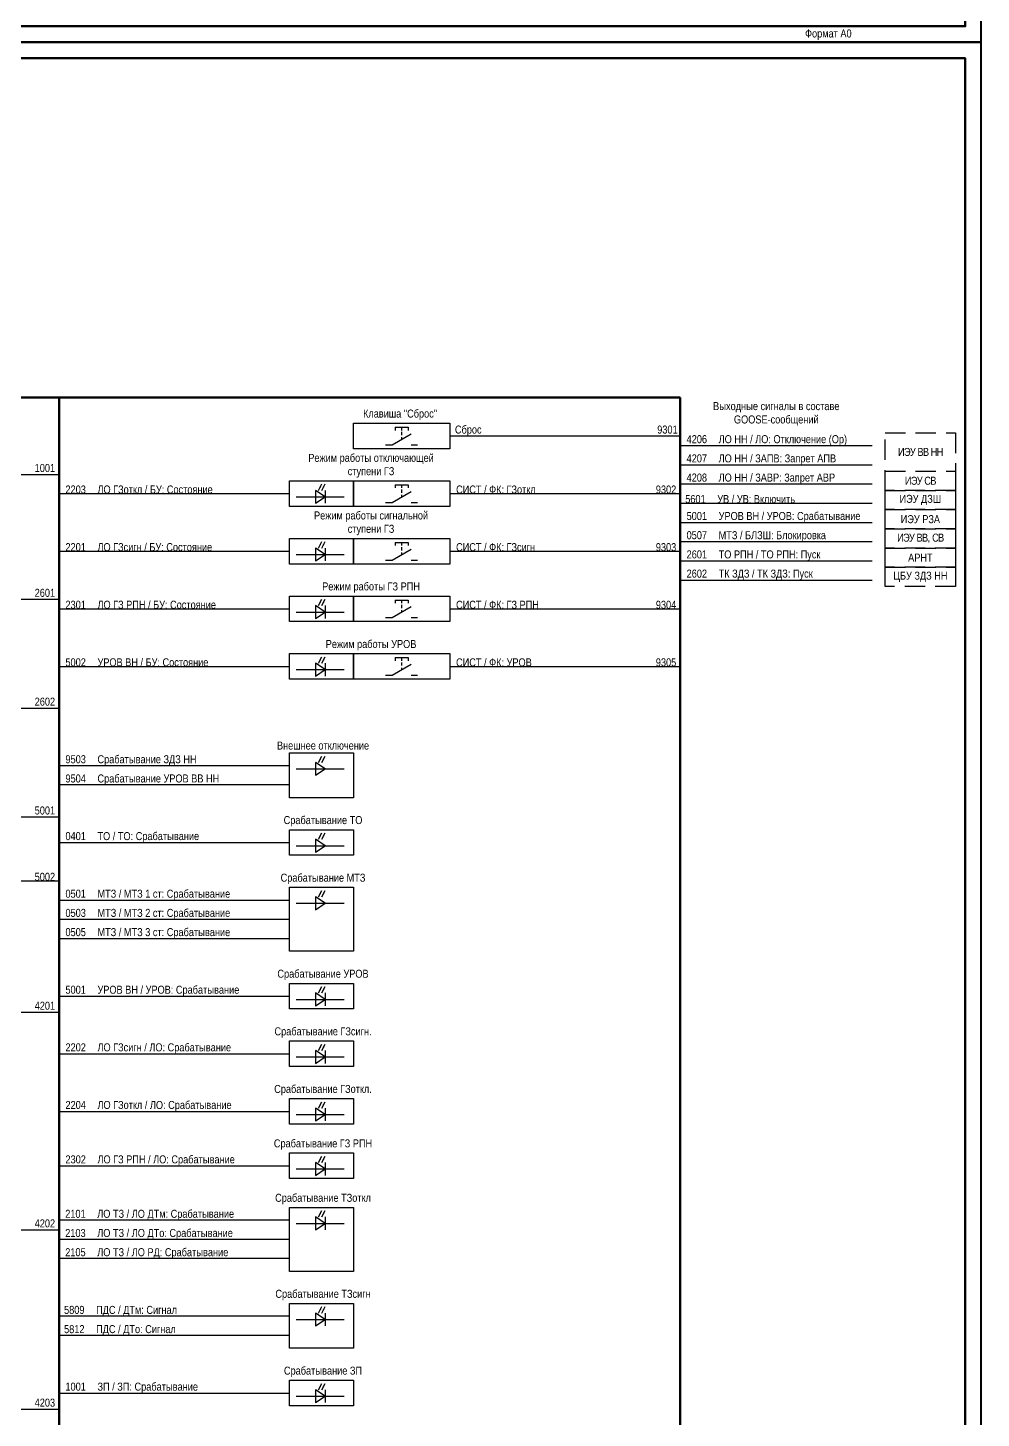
# Model space of a CAD drawing. Header units: millimetres. Extents: x 2179 to 12176, y -20554 to -12004.
# Drawn here: x 11581.2 to 11879, y -18213.9 to -17779.5 of the extents above; entities that cross this region are included whole.
import ezdxf
from ezdxf.enums import TextEntityAlignment as Align

# ---------------------------------------------------------------- set-up
doc = ezdxf.new("R2010")
doc.units = ezdxf.units.MM
doc.linetypes.add('HIDDEN2', pattern=[4.7625, 3.175, -1.5875])
doc.linetypes.add('штриховая2', pattern=[9.525, 6.35, -3.175])
for name, color, linetype, lineweight in [('GOOSE', 224, 'Continuous', 30), ('MMS', 190, 'Continuous', 30), ('Внутренняя шина', 4, 'Continuous', 70), ('Линии связи', 75, 'Continuous', 30), ('Основная', 7, 'Continuous', 30), ('Основная сплошная', 7, 'Continuous', 30), ('Сигналы внутр.', 13, 'Continuous', 30)]:
    doc.layers.add(name, color=color, linetype=linetype, lineweight=lineweight)
doc.layers.add('Рамка внешняя', color=8, linetype='Continuous', lineweight=40, plot=False)
doc.styles.add('2.5_Gost_RD', font='ARIALN.TTF', dxfattribs={"height": 2.5})
doc.styles.add('Narrow', font='ARIALN.TTF')
doc.styles.add('Табл дан', font='ARIALN.TTF')

# ---------------------------------------------------------------- blocks, each defined once
blk = doc.blocks.new('*U15')
blk.add_lwpolyline([(0, 0), (1189, 0), (1189, 841), (0, 841)], close=True)
at = {"lineweight": 50}
blk.add_lwpolyline([(20, 836), (1184, 836), (1184, 5), (20, 5)], close=True, dxfattribs=at)
at = {"style": '2.5_Gost_RD', "flags": 8}
blk.add_attdef('ФОРМАТ', text='', height=2.5, dxfattribs=at).set_placement((1134, 4), align=Align.TOP_LEFT)

msp = doc.modelspace()

# ---------------------------------------------------------------- linework, layer by layer
at = {"layer": 'Внутренняя шина'}
for points in [[(11071, -17895), (11785, -17895)], [(11591, -18393), (11591, -17895)], [(11785, -18393), (11785, -17895)]]:
    msp.add_lwpolyline(points, dxfattribs=at)
at = {"layer": 'Линии связи'}
for points in [[(11713, -17907), (11785, -17907)], [(11785, -17910), (11845, -17910)], [(11785, -17916), (11845, -17916)], [(11496, -17919), (11591, -17919)], [(11785, -17922), (11845, -17922)], [(11591, -17925), (11663, -17925)], [(11713, -17925), (11785, -17925)], [(11785, -17928), (11845, -17928)], [(11785, -17934), (11845, -17934)], [(11591, -17943), (11663, -17943)], [(11713, -17943), (11785, -17943)], [(11785, -17940), (11845, -17940)], [(11785, -17946), (11845, -17946)], [(11785, -17952), (11845, -17952)], [(11496, -17958), (11591, -17958)], [(11591, -17961), (11663, -17961)], [(11713, -17961), (11785, -17961)], [(11591, -17979), (11663, -17979)], [(11713, -17979), (11785, -17979)], [(11496, -17992), (11591, -17992)], [(11496, -18026), (11591, -18026)], [(11591, -18034), (11663, -18034)], [(11496, -18046), (11591, -18046)], [(11591, -18052), (11663, -18052)], [(11591, -18058), (11663, -18058)], [(11591, -18064), (11663, -18064)], [(11591, -18082), (11663, -18082)], [(11496, -18087), (11591, -18087)], [(11591, -18100), (11663, -18100)], [(11591, -18118), (11663, -18118)], [(11591, -18135), (11663, -18135)], [(11663, -18152), (11591, -18152)], [(11496, -18155), (11591, -18155)], [(11663, -18158), (11591, -18158)], [(11663, -18164), (11591, -18164)], [(11663, -18182), (11591, -18182)], [(11663, -18188), (11591, -18188)], [(11591, -18206), (11663, -18206)], [(11496, -18211), (11591, -18211)]]:
    msp.add_lwpolyline(points, dxfattribs=at)
at = {"layer": 'Линии связи', "ltscale": 0.5}
for points in [[(11663, -18010), (11591, -18010)], [(11663, -18016), (11591, -18016)]]:
    msp.add_lwpolyline(points, dxfattribs=at)
at = {"layer": 'Основная'}
for points in [[(11683, -17903), (11713, -17903), (11713, -17911), (11683, -17911)], [(11663, -17921), (11683, -17921), (11683, -17929), (11663, -17929)], [(11683, -17921), (11713, -17921), (11713, -17929), (11683, -17929)], [(11663, -17939), (11683, -17939), (11683, -17947), (11663, -17947)], [(11683, -17939), (11713, -17939), (11713, -17947), (11683, -17947)], [(11663, -17957), (11683, -17957), (11683, -17965), (11663, -17965)], [(11683, -17957), (11713, -17957), (11713, -17965), (11683, -17965)], [(11663, -17975), (11683, -17975), (11683, -17983), (11663, -17983)], [(11683, -17975), (11713, -17975), (11713, -17983), (11683, -17983)], [(11663, -18006), (11683, -18006), (11683, -18020), (11663, -18020)], [(11663, -18030), (11683, -18030), (11683, -18038), (11663, -18038)], [(11663, -18048), (11683, -18048), (11683, -18068), (11663, -18068)], [(11663, -18078), (11683, -18078), (11683, -18086), (11663, -18086)], [(11663, -18096), (11683, -18096), (11683, -18104), (11663, -18104)], [(11663, -18114), (11683, -18114), (11683, -18122), (11663, -18122)], [(11663, -18131), (11683, -18131), (11683, -18139), (11663, -18139)], [(11663, -18148), (11683, -18148), (11683, -18168), (11663, -18168)], [(11663, -18178), (11683, -18178), (11683, -18192), (11663, -18192)], [(11663, -18202), (11683, -18202), (11683, -18210), (11663, -18210)]]:
    msp.add_lwpolyline(points, close=True, dxfattribs=at)
at = {"layer": 'Основная сплошная', "color": 0}
for p, q in [((11696, -17904.25), (11698, -17904.25)), ((11698, -17904.25), (11700, -17904.25)), ((11695, -17909.75), (11701, -17906.32)), ((11693, -17909.75), (11695, -17909.75)), ((11701, -17909.75), (11703, -17909.75)), ((11696, -17922.25), (11698, -17922.25)), ((11698, -17922.25), (11700, -17922.25)), ((11695, -17927.75), (11701, -17924.32)), ((11693, -17927.75), (11695, -17927.75)), ((11701, -17927.75), (11703, -17927.75)), ((11695, -17945.75), (11701, -17942.32)), ((11696, -17940.25), (11698, -17940.25)), ((11698, -17940.25), (11700, -17940.25)), ((11693, -17945.75), (11695, -17945.75)), ((11701, -17945.75), (11703, -17945.75)), ((11695, -17963.75), (11701, -17960.32)), ((11696, -17958.25), (11698, -17958.25)), ((11698, -17958.25), (11700, -17958.25)), ((11693, -17963.75), (11695, -17963.75)), ((11701, -17963.75), (11703, -17963.75)), ((11695, -17981.75), (11701, -17978.32)), ((11696, -17976.25), (11698, -17976.25)), ((11698, -17976.25), (11700, -17976.25)), ((11693, -17981.75), (11695, -17981.75)), ((11701, -17981.75), (11703, -17981.75))]:
    msp.add_line(p, q, dxfattribs=at)
at = {"layer": 'Основная сплошная', "ltscale": 0.35}
for p, q in [((11696, -17904.25), (11696, -17905.25)), ((11698, -17904.25), (11698, -17905.25)), ((11700, -17904.25), (11700, -17905.25)), ((11698, -17905.75), (11698, -17906.75)), ((11696, -17922.25), (11696, -17923.25)), ((11698, -17922.25), (11698, -17923.25)), ((11700, -17922.25), (11700, -17923.25)), ((11698, -17923.75), (11698, -17924.75)), ((11696, -17940.25), (11696, -17941.25)), ((11698, -17940.25), (11698, -17941.25)), ((11698, -17941.75), (11698, -17942.75)), ((11700, -17940.25), (11700, -17941.25)), ((11696, -17958.25), (11696, -17959.25)), ((11698, -17958.25), (11698, -17959.25)), ((11698, -17959.75), (11698, -17960.75)), ((11700, -17958.25), (11700, -17959.25)), ((11696, -17976.25), (11696, -17977.25)), ((11698, -17976.25), (11698, -17977.25)), ((11698, -17977.75), (11698, -17978.75)), ((11700, -17976.25), (11700, -17977.25))]:
    msp.add_line(p, q, dxfattribs=at)
at = {"layer": 'Основная сплошная', "color": 0, "linetype": 'HIDDEN2', "ltscale": 0.5}
for p, q in [((11698, -17907.39), (11698, -17908.04)), ((11698, -17925.39), (11698, -17926.04)), ((11698, -17943.39), (11698, -17944.04)), ((11698, -17961.39), (11698, -17962.04)), ((11698, -17979.39), (11698, -17980.04))]:
    msp.add_line(p, q, dxfattribs=at)
at = {"layer": 'Основная сплошная', "linetype": 'штриховая2'}
for points in [[(11871, -17924), (11849, -17924), (11849, -17906), (11871, -17906)], [(11871, -17924), (11849, -17924), (11849, -17918), (11871, -17918)], [(11871, -17930), (11849, -17930), (11849, -17924), (11871, -17924)], [(11871, -17936), (11849, -17936), (11849, -17930), (11871, -17930)], [(11871, -17942), (11849, -17942), (11849, -17936), (11871, -17936)], [(11871, -17948), (11849, -17948), (11849, -17942), (11871, -17942)], [(11871, -17954), (11849, -17954), (11849, -17948), (11871, -17948)]]:
    msp.add_lwpolyline(points, close=True, dxfattribs=at)
at = {"layer": 'Основная сплошная'}
for points in [[(11672.06, -17924), (11673.06, -17922)], [(11673.06, -17924), (11674.06, -17922)], [(11665.06, -17926), (11680.06, -17926)], [(11671.06, -17924), (11671.06, -17928), (11674.06, -17926), (11671.06, -17924)], [(11674.06, -17924), (11674.06, -17928)], [(11671.06, -17942), (11671.06, -17946), (11674.06, -17944), (11671.06, -17942)], [(11672.06, -17942), (11673.06, -17940)], [(11673.06, -17942), (11674.06, -17940)], [(11674.06, -17942), (11674.06, -17946)], [(11665.06, -17944), (11680.06, -17944)], [(11671.06, -17960), (11671.06, -17964), (11674.06, -17962), (11671.06, -17960)], [(11672.06, -17960), (11673.06, -17958)], [(11673.06, -17960), (11674.06, -17958)], [(11674.06, -17960), (11674.06, -17964)], [(11665.06, -17962), (11680.06, -17962)], [(11671.06, -17978), (11671.06, -17982), (11674.06, -17980), (11671.06, -17978)], [(11672.06, -17978), (11673.06, -17976)], [(11673.06, -17978), (11674.06, -17976)], [(11674.06, -17978), (11674.06, -17982)], [(11665.06, -17980), (11680.06, -17980)], [(11671.06, -18009), (11671.06, -18013), (11674.06, -18011), (11671.06, -18009)], [(11672.06, -18009), (11673.06, -18007)], [(11673.06, -18009), (11674.06, -18007)], [(11665.06, -18011), (11680.06, -18011)], [(11665.06, -18035), (11680.06, -18035)], [(11671.06, -18033), (11671.06, -18037), (11674.06, -18035), (11671.06, -18033)], [(11672.06, -18033), (11673.06, -18031)], [(11673.06, -18033), (11674.06, -18031)], [(11671.06, -18051), (11671.06, -18055), (11674.06, -18053), (11671.06, -18051)], [(11672.06, -18051), (11673.06, -18049)], [(11673.06, -18051), (11674.06, -18049)], [(11665.06, -18053), (11680.06, -18053)], [(11671.06, -18081), (11671.06, -18085), (11674.06, -18083), (11671.06, -18081)], [(11672.06, -18081), (11673.06, -18079)], [(11673.06, -18081), (11674.06, -18079)], [(11674.06, -18081), (11674.06, -18085)], [(11665.06, -18083), (11680.06, -18083)], [(11671.06, -18099), (11671.06, -18103), (11674.06, -18101), (11671.06, -18099)], [(11672.06, -18099), (11673.06, -18097)], [(11673.06, -18099), (11674.06, -18097)], [(11674.06, -18099), (11674.06, -18103)], [(11665.06, -18101), (11680.06, -18101)], [(11671.06, -18117), (11671.06, -18121), (11674.06, -18119), (11671.06, -18117)], [(11672.06, -18117), (11673.06, -18115)], [(11673.06, -18117), (11674.06, -18115)], [(11674.06, -18117), (11674.06, -18121)], [(11665.06, -18119), (11680.06, -18119)], [(11671.06, -18134), (11671.06, -18138), (11674.06, -18136), (11671.06, -18134)], [(11672.06, -18134), (11673.06, -18132)], [(11673.06, -18134), (11674.06, -18132)], [(11674.06, -18134), (11674.06, -18138)], [(11665.06, -18136), (11680.06, -18136)], [(11671.06, -18151), (11671.06, -18155), (11674.06, -18153), (11671.06, -18151)], [(11672.06, -18151), (11673.06, -18149)], [(11673.06, -18151), (11674.06, -18149)], [(11674.06, -18151), (11674.06, -18155)], [(11665.06, -18153), (11680.06, -18153)], [(11671.06, -18181), (11671.06, -18185), (11674.06, -18183), (11671.06, -18181)], [(11672.06, -18181), (11673.06, -18179)], [(11673.06, -18181), (11674.06, -18179)], [(11674.06, -18181), (11674.06, -18185)], [(11665.06, -18183), (11680.06, -18183)], [(11672.06, -18205), (11673.06, -18203)], [(11673.06, -18205), (11674.06, -18203)], [(11665.06, -18207), (11680.06, -18207)], [(11671.06, -18205), (11671.06, -18209), (11674.06, -18207), (11671.06, -18205)], [(11674.06, -18205), (11674.06, -18209)]]:
    msp.add_lwpolyline(points, dxfattribs=at)
for points in [[(11672.56, -17923, 0.5, 0, 0), (11673.06, -17922, 0, 0, 0)], [(11673.56, -17923, 0.5, 0, 0), (11674.06, -17922, 0, 0, 0)], [(11672.56, -17941, 0.5, 0, 0), (11673.06, -17940, 0, 0, 0)], [(11673.56, -17941, 0.5, 0, 0), (11674.06, -17940, 0, 0, 0)], [(11672.56, -17959, 0.5, 0, 0), (11673.06, -17958, 0, 0, 0)], [(11673.56, -17959, 0.5, 0, 0), (11674.06, -17958, 0, 0, 0)], [(11672.56, -17977, 0.5, 0, 0), (11673.06, -17976, 0, 0, 0)], [(11673.56, -17977, 0.5, 0, 0), (11674.06, -17976, 0, 0, 0)], [(11672.56, -18008, 0.5, 0, 0), (11673.06, -18007, 0, 0, 0)], [(11673.56, -18008, 0.5, 0, 0), (11674.06, -18007, 0, 0, 0)], [(11672.56, -18032, 0.5, 0, 0), (11673.06, -18031, 0, 0, 0)], [(11673.56, -18032, 0.5, 0, 0), (11674.06, -18031, 0, 0, 0)], [(11672.56, -18050, 0.5, 0, 0), (11673.06, -18049, 0, 0, 0)], [(11673.56, -18050, 0.5, 0, 0), (11674.06, -18049, 0, 0, 0)], [(11672.56, -18080, 0.5, 0, 0), (11673.06, -18079, 0, 0, 0)], [(11673.56, -18080, 0.5, 0, 0), (11674.06, -18079, 0, 0, 0)], [(11672.56, -18098, 0.5, 0, 0), (11673.06, -18097, 0, 0, 0)], [(11673.56, -18098, 0.5, 0, 0), (11674.06, -18097, 0, 0, 0)], [(11672.56, -18116, 0.5, 0, 0), (11673.06, -18115, 0, 0, 0)], [(11673.56, -18116, 0.5, 0, 0), (11674.06, -18115, 0, 0, 0)], [(11672.56, -18133, 0.5, 0, 0), (11673.06, -18132, 0, 0, 0)], [(11673.56, -18133, 0.5, 0, 0), (11674.06, -18132, 0, 0, 0)], [(11672.56, -18150, 0.5, 0, 0), (11673.06, -18149, 0, 0, 0)], [(11673.56, -18150, 0.5, 0, 0), (11674.06, -18149, 0, 0, 0)], [(11672.56, -18180, 0.5, 0, 0), (11673.06, -18179, 0, 0, 0)], [(11673.56, -18180, 0.5, 0, 0), (11674.06, -18179, 0, 0, 0)], [(11672.56, -18204, 0.5, 0, 0), (11673.06, -18203, 0, 0, 0)], [(11673.56, -18204, 0.5, 0, 0), (11674.06, -18203, 0, 0, 0)]]:
    msp.add_lwpolyline(points, format="xyseb", dxfattribs=at)

# ---------------------------------------------------------------- block references
at = {"layer": 'Рамка внешняя'}
msp.add_blockref('*U15', (10690, -17784), dxfattribs=at).add_auto_attribs({'ФОРМАТ': 'Формат А0'})
msp.add_blockref('*U15', (10690, -18625), dxfattribs=at)

# ---------------------------------------------------------------- texts
at = {"layer": 'GOOSE', "char_height": 2.5, "attachment_point": 7}
for s, insert, width, style in [('4206^IЛО НН / ЛО: Отключение (Op)', (11787, -17910), 58, 'Табл дан'), ('4207^IЛО НН / ЗАПВ: Запрет АПВ', (11787, -17916), 58, 'Табл дан'), ('4208^IЛО НН / ЗАВР: Запрет АВР', (11787, -17922), 58, 'Табл дан'), ('5601^IУВ / УВ: Включить', (11786.57, -17928), 64.43, 'Табл дан'), ('5001^IУРОВ ВН / УРОВ: Срабатывание', (11787, -17934), 58, 'Табл дан'), ('0507^IМТЗ / БЛЗШ: Блокировка', (11787, -17940), 58, 'Табл дан'), ('2601^I{\\A1;ТО РПН / ТО РПН: Пуск}', (11787, -17946), 58, 'Табл дан'), ('2602^I{\\A1;ТК ЗДЗ / ТК ЗДЗ: Пуск^I}', (11787, -17952), 58, 'Табл дан'), ('9503^IСрабатывание ЗДЗ НН^I^I^I   ', (11593, -18010), 70, 'Narrow'), ('9504^IСрабатывание УРОВ ВВ НН^I^I   ', (11593, -18016), 70, 'Narrow')]:
    msp.add_mtext(s, dxfattribs=dict(at, insert=insert, width=width, style=style))
at = {"layer": 'MMS', "char_height": 2.5, "attachment_point": 7, "style": 'Narrow'}
for s, insert, width in [('Сброс^I^I^I^I^I   ^I    9301^I', (11714.64, -17907), 70.3562), ('\\pt30,40,50,60,70;СИСТ / ФК: ГЗоткл^I^I  ^I^I   9302^I', (11715, -17925.01), 70), ('СИСТ / ФК: ГЗсигн^I^I  ^I^I   9303^I', (11715, -17943.01), 70), ('СИСТ / ФК: ГЗ РПН^I^I   ^I^I   9304^I', (11715, -17961.01), 70), ('СИСТ / ФК: УРОВ^I^I^I^I   9305', (11715, -17979.01), 70)]:
    msp.add_mtext(s, dxfattribs=dict(at, insert=insert, width=width))
at = {"layer": 'Основная', "char_height": 2.5, "attachment_point": 8, "style": 'Narrow'}
for s, insert, width in [('Клавиша "Сброс"', (11697.5, -17902), 29), ('\\pt55;Выходные сигналы в составе GOOSE-сообщений', (11815, -17903.81), 60), ('Режим работы отключающей ступени ГЗ', (11688.44, -17920), 45), ('Режим работы сигнальной ступени ГЗ', (11688.44, -17938), 45), ('Режим работы ГЗ\\~РПН', (11688.44, -17956), 45), ('Режим работы УРОВ', (11688.44, -17974), 45), ('Внешнее отключение', (11673.44, -18005), 45), ('Срабатывание ТО', (11673.44, -18029), 45), ('Срабатывание МТЗ', (11673.44, -18047), 45), ('Срабатывание УРОВ', (11673.44, -18077), 45), ('Срабатывание ГЗсигн.', (11673.44, -18095), 45), ('Срабатывание ГЗоткл.', (11673.44, -18113), 45), ('Срабатывание ГЗ РПН', (11673.44, -18130), 45), ('Срабатывание ТЗоткл', (11673.44, -18147), 45), ('Срабатывание ТЗсигн', (11673.44, -18177), 45), ('Срабатывание ЗП', (11673.44, -18201), 45)]:
    msp.add_mtext(s, dxfattribs=dict(at, insert=insert, width=width))
at = {"layer": 'Основная сплошная', "char_height": 2.5, "width": 22, "attachment_point": 5, "style": 'Narrow'}
for s, insert in [('\\pt55;{\\T0.9;ИЭУ ВВ НН}', (11860, -17912)), ('\\pt55;{\\T0.9;ИЭУ СВ}', (11860, -17921)), ('\\pt55;ИЭУ ДЗШ', (11860, -17927)), ('\\pt55;ИЭУ РЗА', (11860, -17933)), ('\\pt55;{\\T0.9;ИЭУ ВВ, СВ}', (11860, -17939)), ('\\pt55;АРНТ', (11860, -17945)), ('\\pt55;ЦБУ ЗДЗ НН', (11860, -17951))]:
    msp.add_mtext(s, dxfattribs=dict(at, insert=insert))
at = {"layer": 'Сигналы внутр.', "char_height": 2.5, "attachment_point": 7}
for s, insert, width, style in [('ЗП / ЗП: Срабатывание^I^I^I   1001^I', (11521, -17919), 70, 'Табл дан'), ('2203^IЛО ГЗоткл / БУ: Состояние^I', (11593, -17925), 70, 'Narrow'), ('2201^IЛО ГЗсигн / БУ: Состояние', (11593, -17943), 48, 'Narrow'), ('\\A1;ТО РПН / ТО РПН: Пуск^I^I^I   2601^I', (11521, -17958), 70, 'Табл дан'), ('2301^IЛО ГЗ РПН / БУ: Состояние', (11593, -17961), 48, 'Narrow'), ('5002^IУРОВ ВН / БУ: Состояние^I', (11593, -17979), 70, 'Narrow'), ('\\A1;ТК ЗДЗ / ТК ЗДЗ: Пуск^I^I^I^I   2602^I', (11521, -17992), 70, 'Табл дан'), ('УРОВ ВН / УРОВ: Срабатывание^I^I   5001^I', (11521, -18026), 70, 'Табл дан'), ('0401^IТО / ТО: Срабатывание   ^I   ', (11593, -18034), 70, 'Табл дан'), ('УРОВ ВН / БУ: Состояние^I^I   ^I   5002^I', (11521, -18046), 70, 'Табл дан'), ('0501^IМТЗ / {\\A1;МТЗ 1 ст: Срабатывание}', (11593, -18052), 70, 'Narrow'), ('0503^IМТЗ / {\\A1;МТЗ 2 ст: Срабатывание}', (11593, -18058), 70, 'Narrow'), ('0505^IМТЗ / {\\A1;МТЗ 3 ст: Срабатывание}', (11593, -18064), 70, 'Narrow'), ('5001^IУРОВ ВН / УРОВ: Срабатывание', (11593, -18082), 70, 'Narrow'), ('ЛО Т / ЛО: Срабатывание^I^I   ^I   4201^I', (11521, -18087), 70, 'Табл дан'), ('2202^IЛО ГЗсигн / ЛО: Срабатывание', (11593, -18100), 70, 'Narrow'), ('2204^IЛО ГЗоткл / ЛО: Срабатывание', (11593, -18118), 70, 'Narrow'), ('2302^IЛО ГЗ РПН / ЛО: Срабатывание', (11593, -18135), 70, 'Narrow'), ('ЛО Т / ЗАПВ: Запрет АПВ (внутр)^I^I   4202', (11521, -18155), 70, 'Табл дан'), ('2101^IЛО ТЗ / {\\A1;ЛО ДТм: Срабатывание}', (11592.93, -18152), 70.0735, 'Narrow'), ('2103^IЛО ТЗ / {\\A1;ЛО ДТо: Срабатывание}', (11592.93, -18158), 70.0735, 'Narrow'), ('2105^IЛО ТЗ / {\\A1;ЛО РД: Срабатывание}', (11592.93, -18164), 70.0735, 'Narrow'), ('5809^IПДС / ДТм: Сигнал', (11592.57, -18182), 70.43, 'Табл дан'), ('5812^IПДС / ДТо: Сигнал', (11592.57, -18188), 58.43, 'Табл дан'), ('1001^IЗП / ЗП: Срабатывание^I', (11593, -18206), 70, 'Narrow'), ('ЛО Т / ЗАВР: Запрет АВР (внутр)^I^I   4203', (11521, -18211), 70, 'Табл дан')]:
    msp.add_mtext(s, dxfattribs=dict(at, insert=insert, width=width, style=style))

doc.saveas('drawing.dxf')
